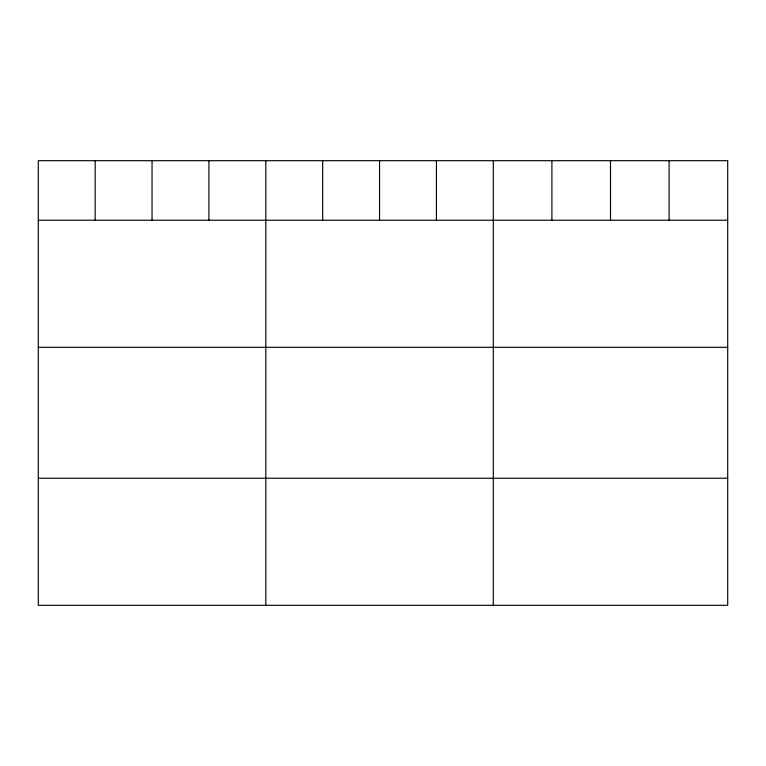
<?xml version="1.0" encoding="UTF-8"?>
<svg xmlns="http://www.w3.org/2000/svg" width="766" height="766" viewBox="0 0 766 766"><rect width="100%" height="100%" fill="white"/><g stroke="black" fill="none" stroke-linecap="round" stroke-linejoin="round"><path stroke-width="1.15" d="M38.3 220.225L727.7 220.225M38.3 347.304L727.7 347.304M38.3 478.233L727.7 478.233M669.101 160.688L669.101 220.225M610.502 160.688L610.502 220.225M551.903 160.688L551.903 220.225M493.304 160.688L493.304 605.312M436.429 160.688L436.429 220.225M379.553 160.688L379.553 220.225M322.678 160.688L322.678 220.225M265.802 160.688L265.802 605.312M208.927 160.688L208.927 220.225M152.051 160.688L152.051 220.225M95.176 160.688L95.176 220.225M727.7 160.688L38.3 160.688L38.3 605.312L727.7 605.312L727.7 160.688"/></g></svg>
